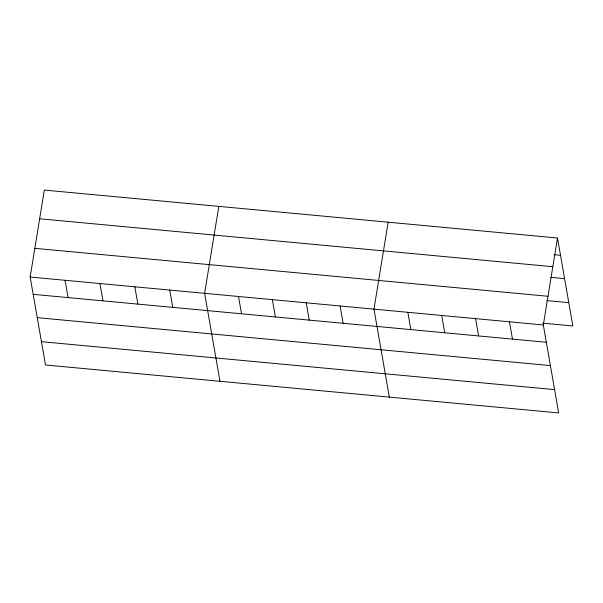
<?xml version="1.0" encoding="UTF-8"?>
<svg xmlns="http://www.w3.org/2000/svg" width="603" height="603" viewBox="0 0 603 603"><rect width="100%" height="100%" fill="white"/><g stroke="black" fill="none" stroke-linecap="round" stroke-linejoin="round"><path stroke-width="0.9" d="M557.496 238.012L543.318 324.964L558.672 412.927L45.504 364.988L30.15 277.026L44.328 190.073L557.496 238.012L572.85 325.974L542.64 323.155M218.806 206.369L204.628 293.322L219.982 381.292M388.151 222.19L373.973 309.143L389.327 397.106M554.112 254.715L560.519 255.318M39.647 218.768L552.815 266.707M550.856 277.35L564.589 278.631M34.831 248.33L547.999 296.269M546.808 300.603L568.78 302.653M30.15 277.026L543.318 324.964M33.173 294.332L546.341 342.27M37.243 317.653L550.411 365.584M41.434 341.675L554.602 389.613M509.452 321.798L512.475 339.105M475.579 318.633L478.601 335.939M441.713 315.475L444.735 332.781M407.847 312.309L410.862 329.615M340.107 305.977L343.122 323.283M306.234 302.819L309.256 320.125M272.368 299.653L275.39 316.959M238.494 296.488L241.517 313.794M169.729 290.066L172.752 307.372M134.838 286.802L137.853 304.108M99.94 283.546L102.962 300.852M65.049 280.282L68.064 297.588"/></g></svg>
